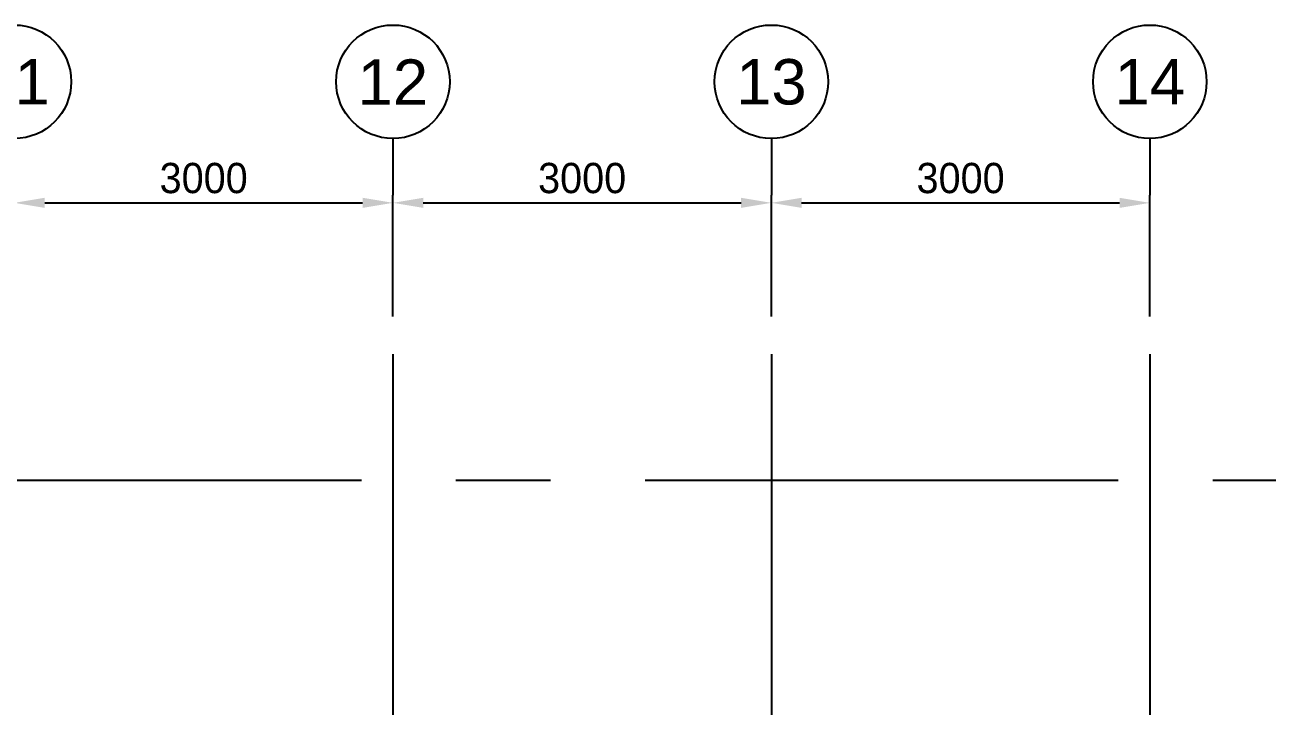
# Model space of a CAD drawing. Header units: millimetres. Extents: x -300 to 383236, y -195106 to -144646.
# Drawn here: x 125229 to 135145, y -157499 to -152092 of the extents above; entities that cross this region are included whole.
import ezdxf
from ezdxf.enums import TextEntityAlignment as Align

# ---------------------------------------------------------------- set-up
doc = ezdxf.new("R2010")
doc.units = ezdxf.units.MM
doc.header["$LTSCALE"] = 60
doc.linetypes.add('CENTER', pattern=[2, 1.25, -0.25, 0.25, -0.25])
doc.layers.get('Defpoints').update_dxf_attribs({"color": 140})
for name, color, linetype in [('1CEN', 20, 'CENTER'), ('DIM', 7, 'Continuous'), ('DIM-SCALE', 7, 'Continuous')]:
    doc.layers.add(name, color=color, linetype=linetype)
doc.layers.add('TEXT', color=3, linetype='Continuous', lineweight=0)
doc.styles.add('Arial', font='arial.ttf')
doc.styles.add('돋움', font='')
doc.styles.get('돋움').set_extended_font_data('Dotum')
doc.dimstyles.new('일반도면_0060', dxfattribs={"dimtxt": 240, "dimasz": 240, "dimexe": 60, "dimexo": 300, "dimgap": 75, "dimtad": 1, "dimdec": 0, "dimzin": 0, "dimdsep": 46, "dimtxsty": '돋움', "dimcen": -300, "dimclrd": 7, "dimclre": 7, "dimclrt": 2, "dimadec": 8, "dimazin": 0, "dimtfac": 1, "dimtdec": 0, "dimtix": 1, "dimtmove": 2, "dimatfit": 3, "dimfxl": 1, "dimtolj": 1, "dimtzin": 0, "dimarcsym": 0})

# ---------------------------------------------------------------- blocks, each defined once
blk = doc.blocks.new('*D70')
at = {"layer": 'Defpoints', "color": 0, "transparency": 16777216}
for p in [(128144.9, -153502.1), (125144.9, -154702.1), (128144.9, -154702.1)]:
    blk.add_point(p, dxfattribs=at)
at = {"layer": 'DIM-SCALE', "color": 7, "lineweight": -2, "transparency": 16777216}
for p, q in [((125144.9, -154402.1), (125144.9, -153442.1)), ((128144.9, -154402.1), (128144.9, -153442.1)), ((125384.9, -153502.1), (127904.9, -153502.1))]:
    blk.add_line(p, q, dxfattribs=at)
at = {"layer": 'DIM-SCALE', "color": 7, "transparency": 16777216}
for points in [[(125384.9, -153462.1), (125384.9, -153542.1), (125144.9, -153502.1)], [(127904.9, -153462.1), (127904.9, -153542.1), (128144.9, -153502.1)]]:
    blk.add_solid(points, dxfattribs=at)
at = {"layer": 'DIM-SCALE', "color": 2, "transparency": 16777216, "insert": (126644.9, -153307), "char_height": 240, "attachment_point": 5, "style": '돋움'}
blk.add_mtext('\\A1;3000', dxfattribs=at)
blk = doc.blocks.new('*D71')
at = {"layer": 'Defpoints', "color": 0, "transparency": 16777216}
for p in [(131144.9, -153502.1), (128144.9, -154702.1), (131144.9, -154702.1)]:
    blk.add_point(p, dxfattribs=at)
at = {"layer": 'DIM-SCALE', "color": 7, "lineweight": -2, "transparency": 16777216}
for p, q in [((128144.9, -154402.1), (128144.9, -153442.1)), ((131144.9, -154402.1), (131144.9, -153442.1)), ((128384.9, -153502.1), (130904.9, -153502.1))]:
    blk.add_line(p, q, dxfattribs=at)
at = {"layer": 'DIM-SCALE', "color": 7, "transparency": 16777216}
for points in [[(128384.9, -153462.1), (128384.9, -153542.1), (128144.9, -153502.1)], [(130904.9, -153462.1), (130904.9, -153542.1), (131144.9, -153502.1)]]:
    blk.add_solid(points, dxfattribs=at)
at = {"layer": 'DIM-SCALE', "color": 2, "transparency": 16777216, "insert": (129644.9, -153307), "char_height": 240, "attachment_point": 5, "style": '돋움'}
blk.add_mtext('\\A1;3000', dxfattribs=at)
blk = doc.blocks.new('*D72')
at = {"layer": 'Defpoints', "color": 0, "transparency": 16777216}
for p in [(134144.9, -153502.1), (131144.9, -154702.1), (134144.9, -154702.1)]:
    blk.add_point(p, dxfattribs=at)
at = {"layer": 'DIM-SCALE', "color": 7, "lineweight": -2, "transparency": 16777216}
for p, q in [((131144.9, -154402.1), (131144.9, -153442.1)), ((134144.9, -154402.1), (134144.9, -153442.1)), ((131384.9, -153502.1), (133904.9, -153502.1))]:
    blk.add_line(p, q, dxfattribs=at)
at = {"layer": 'DIM-SCALE', "color": 7, "transparency": 16777216}
for points in [[(131384.9, -153462.1), (131384.9, -153542.1), (131144.9, -153502.1)], [(133904.9, -153462.1), (133904.9, -153542.1), (134144.9, -153502.1)]]:
    blk.add_solid(points, dxfattribs=at)
at = {"layer": 'DIM-SCALE', "color": 2, "transparency": 16777216, "insert": (132644.9, -153307), "char_height": 240, "attachment_point": 5, "style": '돋움'}
blk.add_mtext('\\A1;3000', dxfattribs=at)

msp = doc.modelspace()

# ---------------------------------------------------------------- linework, layer by layer
at = {"layer": '1CEN', "color": 1, "ltscale": 50}
for p, q in [((128144.9, -154702.1), (128144.9, -192702.1)), ((131144.9, -154702.1), (131144.9, -192702.1)), ((134144.9, -154702.1), (134144.9, -192702.1)), ((82144.9, -155702.1), (135144.9, -155702.1))]:
    msp.add_line(p, q, dxfattribs=at)
at = {"layer": 'DIM'}
for p, q in [((128144.9, -152992.1), (128144.9, -153442.1)), ((131144.9, -152992.1), (131144.9, -153442.1)), ((134144.9, -152992.1), (134144.9, -153442.1))]:
    msp.add_line(p, q, dxfattribs=at)
for centre in [(125144.9, -152542.1), (128144.9, -152542.1), (131144.9, -152542.1), (134144.9, -152542.1)]:
    msp.add_circle(centre, 450, dxfattribs=at)

# ---------------------------------------------------------------- texts
at = {"layer": 'TEXT', "color": 3, "linetype": 'Continuous', "style": 'Arial'}
for s, p in [('11', (125144.9, -152542.1)), ('12', (128144.9, -152542.1)), ('13', (131144.9, -152542.1)), ('14', (134144.9, -152542.1))]:
    msp.add_text(s, height=360, dxfattribs=at).set_placement(p, align=Align.MIDDLE)

# ---------------------------------------------------------------- dimensions: what is measured, and where the dimension line sits
at = {"layer": 'DIM-SCALE'}
for base, p1, p2, picture, middle in [((128144.9, -153502.1), (125144.9, -154702.1), (128144.9, -154702.1), '*D70', (126644.9, -153307)), ((131144.9, -153502.1), (128144.9, -154702.1), (131144.9, -154702.1), '*D71', (129644.9, -153307)), ((134144.9, -153502.1), (131144.9, -154702.1), (134144.9, -154702.1), '*D72', (132644.9, -153307))]:
    dim = msp.add_linear_dim(base=base, p1=p1, p2=p2, dimstyle='일반도면_0060', dxfattribs=at)
    dim.commit()
    dim.dimension.update_dxf_attribs({"geometry": picture, "text_midpoint": middle})

doc.saveas('drawing.dxf')
